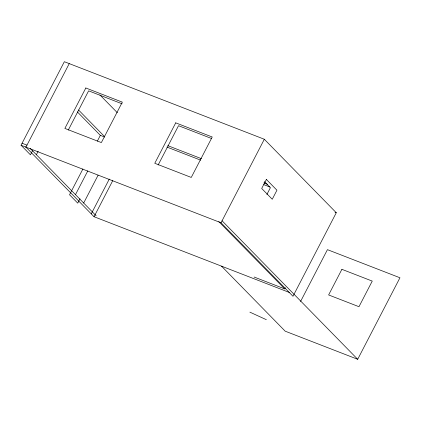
<?xml version="1.0" encoding="UTF-8"?>
<svg xmlns="http://www.w3.org/2000/svg" width="421" height="421" viewBox="0 0 421 421"><rect width="100%" height="100%" fill="white"/><g stroke="black" fill="none" stroke-linecap="round" stroke-linejoin="round"><path stroke-width="0.63" d="M21.05 145.234L64.345 61.708L264.32 139.251L336.279 212.742L292.984 296.273L221.025 222.777L21.05 145.234L30.428 154.812L32.67 150.492M25.949 147.134L69.244 63.608M36.364 154.707L38.169 151.228M68.26 130.121L88.626 90.841L122.106 103.824M82.905 168.984L69.544 194.76L77.738 203.132L79.979 198.807M97.335 141.151L100.34 135.351L77.327 111.854M75.48 194.655L87.805 170.884M83.679 203.027L98.098 175.204M91.257 213.873L109.281 179.093M289.759 292.616L94.051 216.726L112.765 180.625M158.164 164.979L178.525 125.7L211.468 138.472M221.025 222.777L264.32 139.251M266.898 194.465L270.408 187.692L264.446 181.598M254.084 277.007L284.701 288.885L285.306 287.717M300.573 301.478L327.438 249.653L399.95 277.765L357.692 359.292L285.18 331.174L221.514 266.151M167.795 145.64L201.464 158.696M263.909 182.909L267.582 184.335M166.948 147.082L200.654 160.154M263.772 184.624L269.861 186.987M335.063 212.273L336.279 212.742M100.34 135.351L104.624 137.014M22.087 143.235L26.986 145.134M249.874 312.145L266.33 319.686M99.961 94.978L117.359 112.744M222.062 220.772L357.692 359.292M218.788 221.567L284.701 288.885M78.548 109.992L104.776 136.783M30.223 148.434L96.156 215.773M25.66 146.882L94.051 216.726M85.826 87.984L64.866 128.426L101.361 142.577L122.322 102.135L85.826 87.984M175.731 122.848L154.77 163.285L191.26 177.436L212.226 136.999L175.731 122.848M266.377 179.441L261.694 188.476L272.25 199.254L276.934 190.218L266.377 179.441M341.899 269.329L328.627 294.942L358.971 306.709L372.248 281.096L341.899 269.329"/></g></svg>
